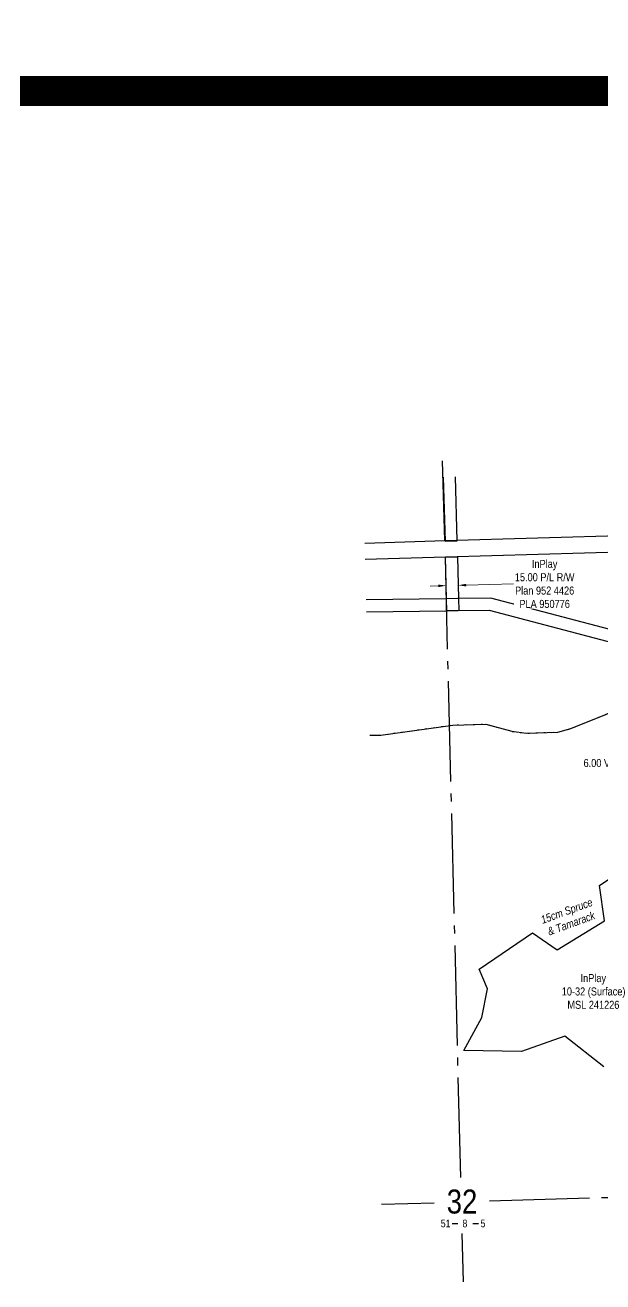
# Model space of a CAD drawing. Extents: x 618784 to 626680, y 5923025 to 5928252.
# Drawn here: x 622732 to 623454, y 5923487 to 5925057 of the extents above; entities that cross this region are included whole.
import ezdxf
from ezdxf.enums import TextEntityAlignment as Align

# ---------------------------------------------------------------- set-up
doc = ezdxf.new("R2010")
doc.units = 0
doc.header["$LTSCALE"] = 5
doc.header["$PDSIZE"] = 0.5
doc.linetypes.add('foc-QUARTERLINE', pattern=[33, 25, -3, 2, -3])
doc.linetypes.add('foc-WHEELTRACKS', pattern=[2, 0.4, -1.6])
doc.layers.get('Defpoints').update_dxf_attribs({"color": 9})
for name, color, linetype in [('10', 1, 'Continuous'), ('9', 3, 'Continuous'), ('C-RW', 13, 'Continuous'), ('F-RW', 190, 'Continuous'), ('L-SEC', 7, 'Continuous'), ('L-SECLBL', 7, 'Continuous'), ('L-SECQ', 8, 'foc-QUARTERLINE'), ('T-BUSH-T', 110, 'Continuous'), ('T-WATER-P3', 160, 'foc-WHEELTRACKS'), ('WETLAND', 143, 'Continuous')]:
    doc.layers.add(name, color=color, linetype=linetype)
for name, color, linetype, lineweight in [('C-RW-T', 13, 'Continuous', 9), ('C-WS-T', 13, 'Continuous', 9), ('F-EZE-T', 190, 'Continuous', 9)]:
    doc.layers.add(name, color=color, linetype=linetype, lineweight=lineweight)
doc.layers.add('DISCLAIMER', color=7, linetype='Continuous', plot=False)
doc.styles.add('80CG', font='ARIALN.TTF', dxfattribs={"height": 10})
doc.styles.add('80L', font='ARIALN.TTF', dxfattribs={"height": 10})
doc.styles.add('80LS', font='ARIALNI.TTF', dxfattribs={"height": 10})
doc.styles.add('foc-LtypeFont', font='ARIALN.TTF', dxfattribs={"height": 7.35})
doc.styles.add('SIMPLEX', font='ARIALN.TTF')
doc.linetypes.add('foc-TOPO-flowdirection-NOLINE', pattern='A,0,[">",foc-LtypeFont,S=0.3,R=0,X=0,Y=-0.945],-20,[">",foc-LtypeFont,S=0.3,R=0,X=0,Y=-0.945],0', length=20)
doc.dimstyles.new('Compass 5 000', dxfattribs={"dimscale": 5, "dimtxt": 9, "dimasz": 2, "dimexe": 0.2, "dimexo": 0.0625, "dimgap": 0.5, "dimtad": 0, "dimtih": 1, "dimtoh": 1, "dimzin": 0, "dimdsep": 46, "dimtxsty": '80CG', "dimcen": 0.1, "dimse1": 1, "dimse2": 1, "dimclrd": 256, "dimclrt": 256, "dimaunit": 1, "dimadec": 4, "dimazin": 0, "dimtfac": 0.06, "dimtofl": 0, "dimtmove": 0, "dimatfit": 1, "dimfxl": 0.2, "dimtolj": 1, "dimtzin": 0, "dimlwd": -1, "dimarcsym": 0})

# ---------------------------------------------------------------- blocks, each defined once
blk = doc.blocks.new('L-SECLBL')
at = {"layer": '9', "color": 7}
for p, q in [((-5.1, -27.8), (-12.3, -27.8)), ((20.7, -27.8), (13.5, -27.8))]:
    blk.add_line(p, q, dxfattribs=at)
at = {"layer": '10', "color": 2, "style": 'SIMPLEX'}
blk.add_attdef('SEC', text='', height=30, dxfattribs=at).set_placement((0, 0), align=Align.MIDDLE)
at = {"layer": '10', "color": 5, "style": '80L'}
blk.add_attdef('TWP', text='', height=9.5, dxfattribs=at).set_placement((-14.4, -27.4), align=Align.MIDDLE_RIGHT)
blk.add_attdef('RGE', text='', height=9.5, dxfattribs=at).set_placement((3.6, -27.4), align=Align.MIDDLE_CENTER)
blk.add_attdef('MER', text='', height=9.5, dxfattribs=at).set_placement((23.2, -27.4), align=Align.MIDDLE_LEFT)
blk = doc.blocks.new('*D393')
at = {"layer": 'C-RW-T', "transparency": 16777216}
for p, q in [((623247.9, 5924356.7), (623237.9, 5924356.5)), ((623282.9, 5924357.6), (623341.8, 5924359.1))]:
    blk.add_line(p, q, dxfattribs=at)
for points in [[(623247.9, 5924358.4), (623248, 5924355.1), (623257.9, 5924357)], [(623282.8, 5924359.3), (623282.9, 5924356), (623272.9, 5924357.4)]]:
    blk.add_solid(points, dxfattribs=at)
at = {"layer": 'Defpoints', "color": 0, "transparency": 16777216}
for p in [(623257.7, 5924364.8), (623272.7, 5924365.2), (623272.9, 5924357.4)]:
    blk.add_point(p, dxfattribs=at)
at = {"layer": 'C-RW-T', "transparency": 16777216, "insert": (623380.9, 5924359.1), "char_height": 10, "attachment_point": 5, "style": '80CG', "bg_fill": 3, "box_fill_scale": 1.1, "bg_fill_color": 256, "bg_fill_true_color": 13158600, "bg_fill_transparency": 0}
blk.add_mtext('\\A1;InPlay\\P15.00 P/L R/W\\PPlan 952 4426\\PPLA 950776', dxfattribs=at)
blk = doc.blocks.new('*D396')
at = {"layer": 'Defpoints', "color": 0, "transparency": 16777216}
for p in [(623588.8, 5924093.6), (623597.7, 5924093.9), (623597.8, 5924087.9)]:
    blk.add_point(p, dxfattribs=at)
at = {"layer": 'F-EZE-T', "transparency": 16777216}
for p, q in [((623587.5, 5924135.4), (623577.5, 5924135.4)), ((623588.5, 5924103.6), (623587.5, 5924135.4)), ((623589.2, 5924077.6), (623589.5, 5924067.6))]:
    blk.add_line(p, q, dxfattribs=at)
for points in [[(623590.1, 5924103.6), (623586.8, 5924103.5), (623588.8, 5924093.6)], [(623590.9, 5924077.7), (623587.6, 5924077.6), (623588.9, 5924087.6)]]:
    blk.add_solid(points, dxfattribs=at)
at = {"layer": 'F-EZE-T', "transparency": 16777216, "insert": (623502.4, 5924135.4), "char_height": 10, "attachment_point": 5, "style": '80CG', "bg_fill": 3, "box_fill_scale": 1.1, "bg_fill_color": 256, "bg_fill_true_color": 13158600, "bg_fill_transparency": 0}
blk.add_mtext('\\A1;Fortis\\P6.00 Vegetation Control R/W\\PEZE 870469', dxfattribs=at)
blk = doc.blocks.new('Disclaimer_Legal')
at = {"layer": 'DISCLAIMER', "color": 254, "flags": 128}
blk.add_lwpolyline([(-3612.9, -1104.6, 37.5, 37.5, 0), (4096.1, -1104.6, 37.5, 37.5, 0.414214), (4171.1, -1029.6, 37.5, 37.5, 0), (4171.1, 2078.7, 37.5, 0, 0.414214), (4096.1, 2153.7, 0, 0, 0), (-3612.9, 2153.7, 0, 0, 0.414214), (-3687.9, 2078.7, 0, 0, 0), (-3687.9, -1029.6, 0, 37.5, 0.414214)], format="xyseb", close=True, dxfattribs=at)

msp = doc.modelspace()

# ---------------------------------------------------------------- linework, layer by layer
at = {"layer": 'C-RW', "flags": 128}
for points in [[(623254.225, 5924492.66), (623256.435, 5924412.678)], [(623256.598, 5924412.568), (623271.611, 5924413.033), (623269.347, 5924493.095)]]:
    msp.add_lwpolyline(points, dxfattribs=at)
msp.add_lwpolyline([(623273.317, 5924340.771), (623273.699, 5924325.776), (623258.715, 5924325.562), (623258.33, 5924340.557), (623256.996, 5924392.576), (623271.982, 5924393.018), (623273.317, 5924340.771)], close=True, dxfattribs=at)
at = {"layer": 'F-RW', "linetype": 'Continuous', "flags": 128}
for points in [[(623551.463, 5924278.85), (623313.555, 5924341.382), (623272.351, 5924340.796), (623257.364, 5924340.582), (623158.098, 5924339.159)], [(623158.472, 5924324.165), (623257.749, 5924325.587), (623272.733, 5924325.801), (623311.722, 5924326.36), (623544.128, 5924265.276)]]:
    msp.add_lwpolyline(points, dxfattribs=at)
at = {"layer": 'L-SEC', "linetype": 'Continuous'}
for p, q in [((624061.572, 5924436.018), (623256.294, 5924412.831)), ((623256.256, 5924412.83), (623156.336, 5924409.765)), ((624062.174, 5924415.917), (623256.873, 5924392.729)), ((623256.873, 5924392.729), (623156.837, 5924389.661))]:
    msp.add_line(p, q, dxfattribs=at)
at = {"layer": 'L-SECQ'}
for p, q in [((623256.267, 5924412.83), (623253.255, 5924512.75)), ((623276.107, 5923617.702), (623256.873, 5924392.729)), ((623312.176, 5923588.393), (624082.913, 5923611.666)), ((623176.939, 5923584.31), (623242.839, 5923586.299)), ((623279.341, 5923487.39), (623277.843, 5923547.76))]:
    msp.add_line(p, q, dxfattribs=at)
at = {"layer": 'T-WATER-P3', "flags": 128}
msp.add_lwpolyline([(623162.312, 5924170.34), (623176.385, 5924170.353), (623266.336, 5924182.926), (623307.397, 5924184.019), (623340.095, 5924175.021), (623357.862, 5924172.697), (623397.553, 5924173.972), (623413.635, 5924178.519), (623458.334, 5924196.652), (623472.109, 5924204.135), (623493.069, 5924223.745), (623507.138, 5924230.568), (623541.198, 5924237.318), (623572.833, 5924247.306), (623614.92, 5924267.426), (623668.73, 5924317.782), (623689.764, 5924339.593), (623713.789, 5924379.712), (623761.619, 5924437.029), (623767.687, 5924451.607), (623776.392, 5924485.566), (623786.309, 5924495.941), (623799.838, 5924502.35), (623818.711, 5924504.608), (623859.709, 5924505.045), (623897.561, 5924508.129), (623913.584, 5924512.671), (623917.27, 5924514.458), (623940.526, 5924525.734), (623950.528, 5924533.231)], dxfattribs=at)
at = {"layer": 'T-WATER-P3', "linetype": 'foc-TOPO-flowdirection-NOLINE', "flags": 128}
msp.add_lwpolyline([(623162.312, 5924170.34), (623176.385, 5924170.353), (623266.336, 5924182.926), (623307.397, 5924184.019), (623340.095, 5924175.021), (623357.862, 5924172.697), (623397.553, 5924173.972), (623413.635, 5924178.519), (623458.334, 5924196.652), (623472.109, 5924204.135), (623493.069, 5924223.745), (623507.138, 5924230.568), (623541.198, 5924237.318), (623572.833, 5924247.306), (623614.92, 5924267.426), (623668.73, 5924317.782), (623689.764, 5924339.593), (623713.789, 5924379.712), (623761.619, 5924437.029), (623767.687, 5924451.607), (623776.392, 5924485.566), (623786.309, 5924495.941), (623799.838, 5924502.35), (623818.711, 5924504.608), (623859.709, 5924505.045), (623897.561, 5924508.129), (623913.584, 5924512.671), (623917.27, 5924514.458), (623940.526, 5924525.734), (623950.528, 5924533.231)], dxfattribs=at)
at = {"layer": 'WETLAND'}
msp.add_lwpolyline([(623454.651, 5923756.135), (623405.967, 5923794.235), (623351.992, 5923775.185), (623280.026, 5923776.243), (623302.251, 5923817.518), (623309.659, 5923853.502), (623299.076, 5923877.843), (623365.751, 5923923.352), (623396.442, 5923902.185), (623455.709, 5923938.168), (623449.359, 5923982.618), (623550.959, 5924050.352)], dxfattribs=at)

# ---------------------------------------------------------------- block references
msp.add_blockref('Disclaimer_Legal', (622490.279, 5926079.315))
at = {"layer": 'L-SECLBL', "xscale": 0.99965907, "yscale": 0.99965907, "zscale": 0.99965907}
msp.add_blockref('L-SECLBL', (623277.646, 5923587.746), dxfattribs=at).add_auto_attribs({'SEC': '32', 'TWP': '51', 'RGE': '8', 'MER': '5'})

# ---------------------------------------------------------------- texts
at = {"layer": 'T-BUSH-T', "linetype": 'Continuous', "insert": (623406.685, 5923955.412), "char_height": 9.99659, "width": 67.28715, "attachment_point": 2, "rotation": 20, "style": '80LS'}
msp.add_mtext('15cm Spruce & Tamarack', dxfattribs=at)

# ---------------------------------------------------------------- next in the draw order: texts
at = {"layer": 'C-WS-T', "insert": (623400.448, 5923871.789), "char_height": 9.99659, "attachment_point": 1, "style": '80L', "bg_fill": 2}
msp.add_mtext_dynamic_manual_height_columns('\\pi25.33232;InPlay\\P\\pi1.83079;10-32 (Surface)\\P\\pi8.87818;MSL 241226', width=81.30222, gutter_width=49.966, heights=[0], dxfattribs=at)

# ---------------------------------------------------------------- next in the draw order: dimensions: what is measured, and where the dimension line sits
at = {"layer": 'C-RW-T'}
dim = msp.add_linear_dim(base=(623272.893, 5924357.378), p1=(623257.707, 5924364.837), p2=(623272.693, 5924365.22), angle=1.464012, text='InPlay\\P15.00 P/L R/W\\PPlan 952 4426\\PPLA 950776', dimstyle='Compass 5 000', override={"dimtfill": 1}, dxfattribs=at)
dim.commit()
dim.dimension.update_dxf_attribs({"geometry": '*D393', "text_midpoint": (623380.905, 5924359.14), "dimtype": 161})
at = {"layer": 'F-EZE-T'}
dim = msp.add_linear_dim(base=(623588.768, 5924093.6), p1=(623597.837, 5924087.863), p2=(623597.659, 5924093.864), angle=91.694795, text='Fortis\\P6.00 Vegetation Control R/W\\PEZE 870469', dimstyle='Compass 5 000', override={"dimtfill": 1}, dxfattribs=at)
dim.commit()
dim.dimension.update_dxf_attribs({"geometry": '*D396', "text_midpoint": (623502.376, 5924135.35), "dimtype": 161})

doc.saveas('drawing.dxf')
